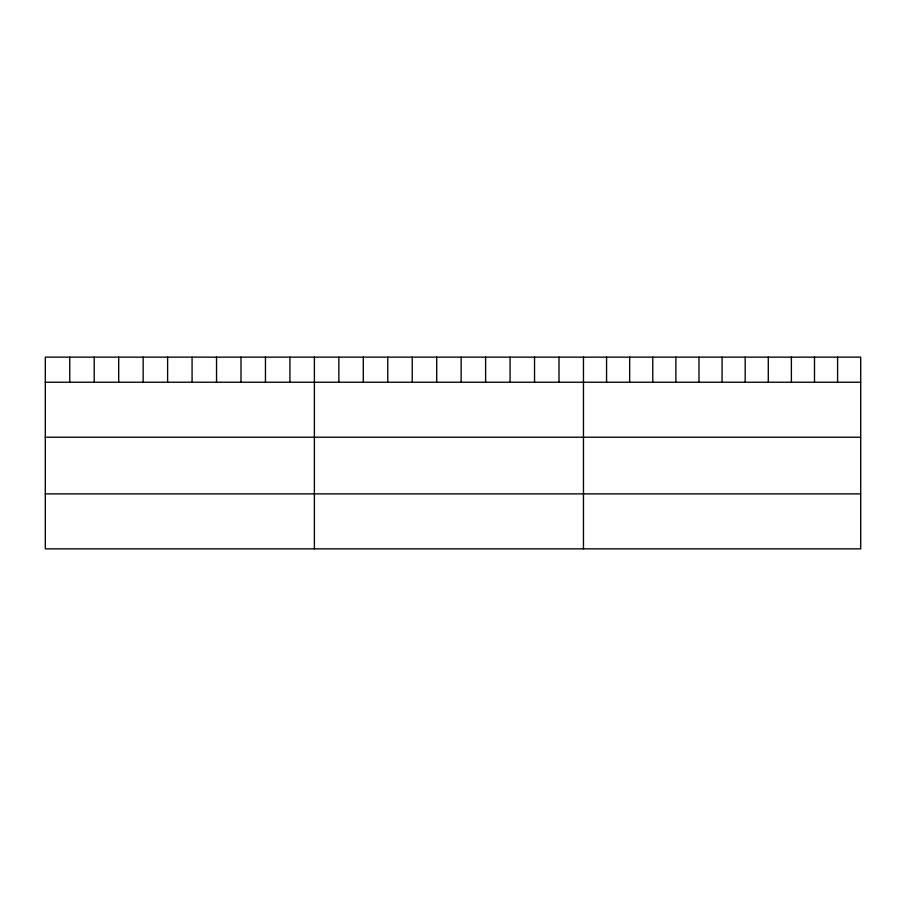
<?xml version="1.0" encoding="UTF-8"?>
<svg xmlns="http://www.w3.org/2000/svg" width="906" height="906" viewBox="0 0 906 906"><rect width="100%" height="100%" fill="white"/><g stroke="black" fill="none" stroke-linecap="round" stroke-linejoin="round"><path stroke-width="1.36" d="M860.7 382.241L860.7 548.855L45.3 548.855L45.3 357.145L860.7 357.145L860.7 382.241L45.3 382.241M45.3 437.224L860.7 437.224M45.3 493.872L860.7 493.872M837.597 357.145L837.597 382.241M814.494 357.145L814.494 382.241M791.391 357.145L791.391 382.241M768.288 357.145L768.288 382.241M745.185 357.145L745.185 382.241M722.082 357.145L722.082 382.241M698.979 357.145L698.979 382.241M675.876 357.145L675.876 382.241M652.773 357.145L652.773 382.241M629.67 357.145L629.67 382.241M606.567 357.145L606.567 382.241M583.464 357.145L583.464 548.855M559.002 357.145L559.002 382.241M534.54 357.145L534.54 382.241M510.078 357.145L510.078 382.241M485.616 357.145L485.616 382.241M461.154 357.145L461.154 382.241M436.692 357.145L436.692 382.241M412.23 357.145L412.23 382.241M387.768 357.145L387.768 382.241M363.306 357.145L363.306 382.241M338.844 357.145L338.844 382.241M314.382 357.145L314.382 548.855M289.92 357.145L289.92 382.241M265.458 357.145L265.458 382.241M240.996 357.145L240.996 382.241M216.534 357.145L216.534 382.241M192.072 357.145L192.072 382.241M167.61 357.145L167.61 382.241M143.148 357.145L143.148 382.241M118.686 357.145L118.686 382.241M94.224 357.145L94.224 382.241M69.762 357.145L69.762 382.241"/></g></svg>
